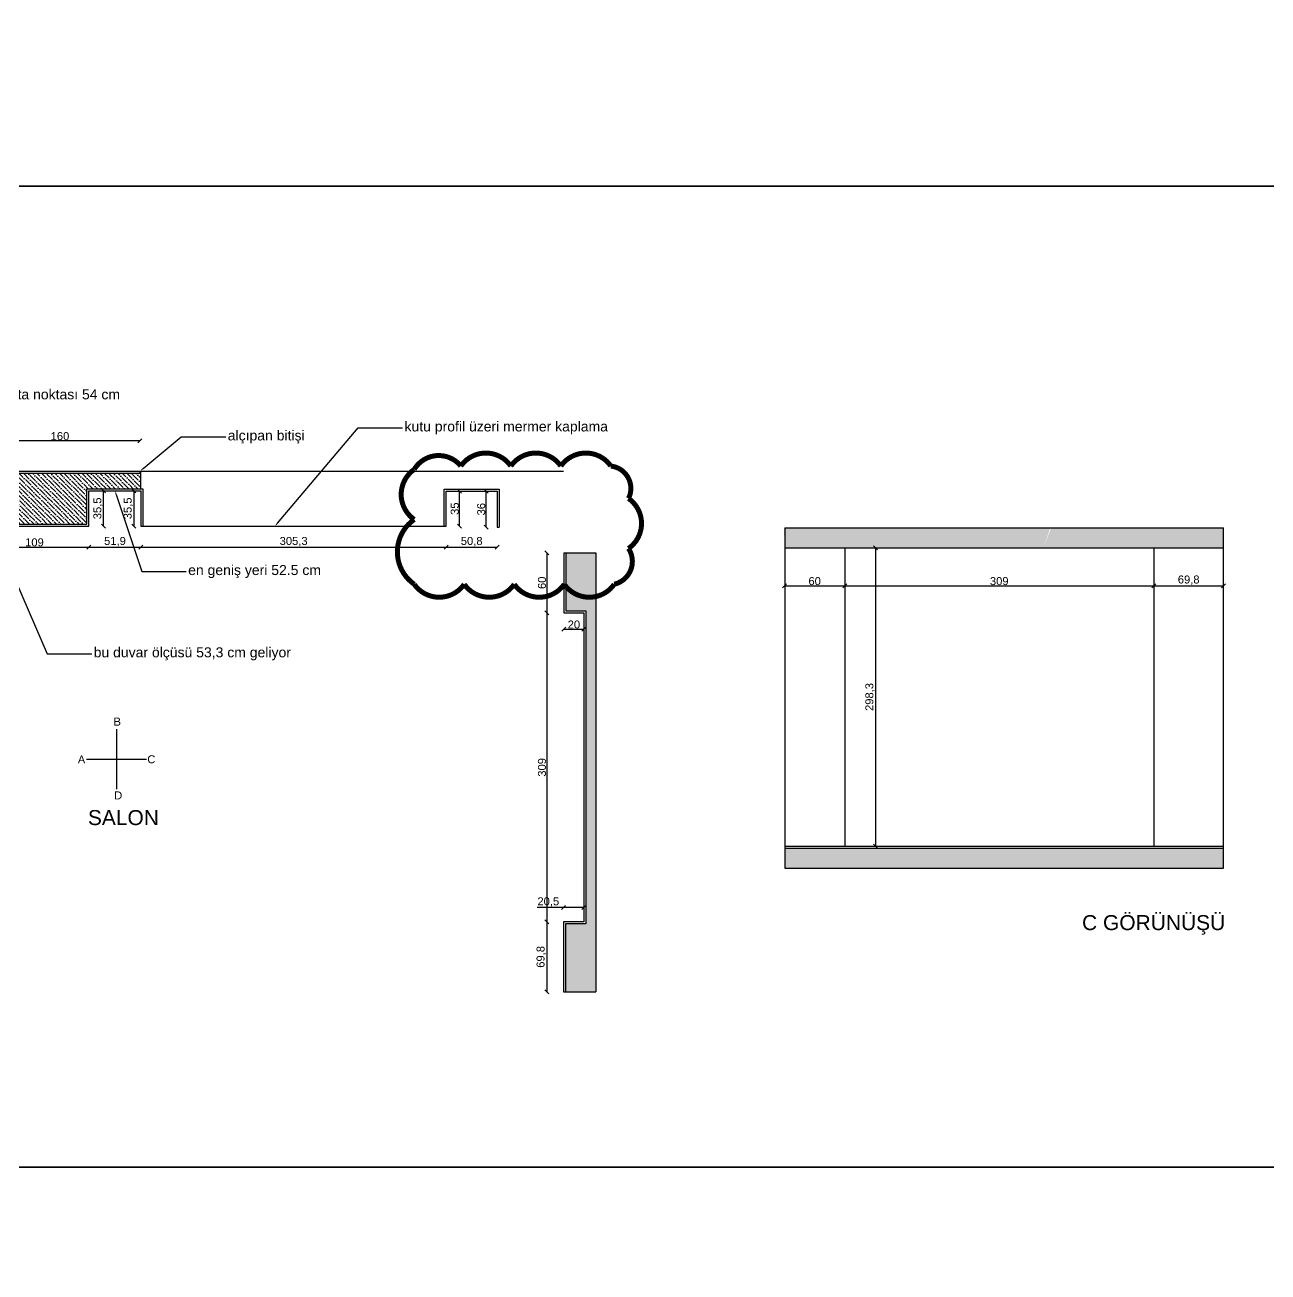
# Model space of a CAD drawing. Header units: millimetres. Extents: x -1860 to 15304, y 307 to 22353.
# Drawn here: x 4335 to 5578, y 16874 to 18120 of the extents above; entities that cross this region are included whole.
import ezdxf
from ezdxf import colors
from ezdxf.entities.mleader import LeaderData, LeaderLine
from ezdxf.math import Vec2, Vec3

# ---------------------------------------------------------------- set-up
doc = ezdxf.new("R2010")
doc.units = ezdxf.units.MM
doc.styles.get("Standard").update_dxf_attribs({"font": 'arial.ttf'})
doc.dimstyles.new('ISO-25', dxfattribs={"dimtxt": 8, "dimasz": 3, "dimexe": 1.25, "dimexo": 0.625, "dimtad": 1, "dimtxsty": 'Standard', "dimblk": 'OBLIQUE', "dimcen": 2.5, "dimse1": 1, "dimse2": 1, "dimadec": 0, "dimazin": 0, "dimtfac": 1, "dimtmove": 0, "dimatfit": 3, "dimldrblk": 'OBLIQUE', "dimfxl": 1, "dimarcsym": 0})

# ---------------------------------------------------------------- blocks, each defined once
blk = doc.blocks.new('_Oblique')
at = {"color": 0, "linetype": 'ByBlock', "lineweight": -2}
blk.add_line((-0.5, -0.5), (0.5, 0.5), dxfattribs=at)
blk = doc.blocks.new('*D40')
at = {"color": 1, "lineweight": -2, "transparency": 16777216}
blk.add_line((17952.9, 8002.2), (17952.9, 7703.9), dxfattribs=at)
at = {"layer": 'Defpoints', "color": 0, "transparency": 16777216}
for p in [(17922.1, 8002.2), (17922.1, 7703.9), (17952.9, 7703.9)]:
    blk.add_point(p, dxfattribs=at)
at = {"color": 1, "lineweight": -2, "transparency": 16777216, "xscale": 4, "yscale": 4, "zscale": 4}
for p, rotation in [((17952.9, 8002.2), 90), ((17952.9, 7703.9), 270)]:
    blk.add_blockref('_Oblique', p, dxfattribs=dict(at, rotation=rotation))
at = {"color": 1, "transparency": 16777216, "insert": (17947.5, 7853.1), "char_height": 8, "attachment_point": 5, "rotation": 90}
blk.add_mtext('298,3', dxfattribs=at)
blk = doc.blocks.new('*D41')
at = {"color": 1, "lineweight": -2, "transparency": 16777216}
blk.add_line((17862.1, 7964.2), (17922.1, 7964.2), dxfattribs=at)
at = {"layer": 'Defpoints', "color": 0, "transparency": 16777216}
for p in [(17862.1, 8003), (17922.1, 8002.2), (17922.1, 7964.2)]:
    blk.add_point(p, dxfattribs=at)
at = {"color": 1, "lineweight": -2, "transparency": 16777216, "xscale": 4, "yscale": 4, "zscale": 4, "rotation": 180}
blk.add_blockref('_Oblique', (17862.1, 7964.2), dxfattribs=at)
at = {"color": 1, "lineweight": -2, "transparency": 16777216, "xscale": 4, "yscale": 4, "zscale": 4}
blk.add_blockref('_Oblique', (17922.1, 7964.2), dxfattribs=at)
at = {"color": 1, "transparency": 16777216, "insert": (17892.1, 7968.9), "char_height": 8, "attachment_point": 5}
blk.add_mtext('60', dxfattribs=at)
blk = doc.blocks.new('*D42')
at = {"color": 1, "lineweight": -2, "transparency": 16777216}
blk.add_line((17922.1, 7964.2), (18231.1, 7964.2), dxfattribs=at)
at = {"layer": 'Defpoints', "color": 0, "transparency": 16777216}
for p in [(17922.1, 8001.4), (18231.1, 7998.8), (18231.1, 7964.2)]:
    blk.add_point(p, dxfattribs=at)
at = {"color": 1, "lineweight": -2, "transparency": 16777216, "xscale": 4, "yscale": 4, "zscale": 4, "rotation": 180}
blk.add_blockref('_Oblique', (17922.1, 7964.2), dxfattribs=at)
at = {"color": 1, "lineweight": -2, "transparency": 16777216, "xscale": 4, "yscale": 4, "zscale": 4}
blk.add_blockref('_Oblique', (18231.1, 7964.2), dxfattribs=at)
at = {"color": 1, "transparency": 16777216, "insert": (18076.6, 7968.9), "char_height": 8, "attachment_point": 5}
blk.add_mtext('309', dxfattribs=at)
blk = doc.blocks.new('*D43')
at = {"color": 1, "lineweight": -2, "transparency": 16777216}
blk.add_line((18231.1, 7964.3), (18300.9, 7964.3), dxfattribs=at)
at = {"layer": 'Defpoints', "color": 0, "transparency": 16777216}
for p in [(18231.1, 7998.8), (18300.9, 7986.2), (18300.9, 7964.3)]:
    blk.add_point(p, dxfattribs=at)
at = {"color": 1, "lineweight": -2, "transparency": 16777216, "xscale": 4, "yscale": 4, "zscale": 4, "rotation": 180}
blk.add_blockref('_Oblique', (18231.1, 7964.3), dxfattribs=at)
at = {"color": 1, "lineweight": -2, "transparency": 16777216, "xscale": 4, "yscale": 4, "zscale": 4}
blk.add_blockref('_Oblique', (18300.9, 7964.3), dxfattribs=at)
at = {"color": 1, "transparency": 16777216, "insert": (18266, 7969.8), "char_height": 8, "attachment_point": 5}
blk.add_mtext('69,8', dxfattribs=at)
blk = doc.blocks.new('*D74')
at = {"color": 1, "lineweight": -2, "transparency": 16777216}
blk.add_line((7699.2, 10343.4), (7539.2, 10343.4), dxfattribs=at)
at = {"layer": 'Defpoints', "color": 0, "transparency": 16777216}
for p in [(7539.2, 10343.4), (7539.2, 10309.3), (7699.2, 10309.3)]:
    blk.add_point(p, dxfattribs=at)
at = {"color": 1, "lineweight": -2, "transparency": 16777216, "xscale": 4, "yscale": 4, "zscale": 4, "rotation": 180}
blk.add_blockref('_Oblique', (7539.2, 10343.4), dxfattribs=at)
at = {"color": 1, "lineweight": -2, "transparency": 16777216, "xscale": 4, "yscale": 4, "zscale": 4}
blk.add_blockref('_Oblique', (7699.2, 10343.4), dxfattribs=at)
at = {"color": 1, "transparency": 16777216, "insert": (7619.2, 10348.1), "char_height": 8, "attachment_point": 5}
blk.add_mtext('160', dxfattribs=at)
blk = doc.blocks.new('*D75')
at = {"color": 1, "lineweight": -2, "transparency": 16777216}
blk.add_line((7539.2, 10237.2), (7648.2, 10237.2), dxfattribs=at)
at = {"layer": 'Defpoints', "color": 0, "transparency": 16777216}
for p in [(7539.2, 10283.8), (7648.2, 10283.8), (7648.2, 10237.2)]:
    blk.add_point(p, dxfattribs=at)
at = {"color": 1, "lineweight": -2, "transparency": 16777216, "xscale": 4, "yscale": 4, "zscale": 4, "rotation": 180}
blk.add_blockref('_Oblique', (7539.2, 10237.2), dxfattribs=at)
at = {"color": 1, "lineweight": -2, "transparency": 16777216, "xscale": 4, "yscale": 4, "zscale": 4}
blk.add_blockref('_Oblique', (7648.2, 10237.2), dxfattribs=at)
at = {"color": 1, "transparency": 16777216, "insert": (7593.7, 10241.9), "char_height": 8, "attachment_point": 5}
blk.add_mtext('109', dxfattribs=at)
blk = doc.blocks.new('*D98')
at = {"color": 1, "lineweight": -2, "transparency": 16777216}
blk.add_line((7662.7, 10258.1), (7662.7, 10293.6), dxfattribs=at)
at = {"layer": 'Defpoints', "color": 0, "transparency": 16777216}
for p in [(7648.2, 10293.6), (7662.7, 10293.6), (7648.2, 10258.1)]:
    blk.add_point(p, dxfattribs=at)
at = {"color": 1, "lineweight": -2, "transparency": 16777216, "xscale": 4, "yscale": 4, "zscale": 4}
for p, rotation in [((7662.7, 10293.6), 90), ((7662.7, 10258.1), 270)]:
    blk.add_blockref('_Oblique', p, dxfattribs=dict(at, rotation=rotation))
at = {"color": 1, "transparency": 16777216, "insert": (7657.3, 10275.9), "char_height": 8, "attachment_point": 5, "rotation": 90}
blk.add_mtext('35,5', dxfattribs=at)
blk = doc.blocks.new('*D76')
at = {"color": 1, "lineweight": -2, "transparency": 16777216}
blk.add_line((7648.2, 10237.2), (7700.1, 10237.2), dxfattribs=at)
at = {"layer": 'Defpoints', "color": 0, "transparency": 16777216}
for p in [(7648.2, 10265.7), (7700.1, 10265.7), (7700.1, 10237.2)]:
    blk.add_point(p, dxfattribs=at)
at = {"color": 1, "lineweight": -2, "transparency": 16777216, "xscale": 4, "yscale": 4, "zscale": 4, "rotation": 180}
blk.add_blockref('_Oblique', (7648.2, 10237.2), dxfattribs=at)
at = {"color": 1, "lineweight": -2, "transparency": 16777216, "xscale": 4, "yscale": 4, "zscale": 4}
blk.add_blockref('_Oblique', (7700.1, 10237.2), dxfattribs=at)
at = {"color": 1, "transparency": 16777216, "insert": (7674.2, 10242.6), "char_height": 8, "attachment_point": 5}
blk.add_mtext('51,9', dxfattribs=at)
blk = doc.blocks.new('*D99')
at = {"color": 1, "lineweight": -2, "transparency": 16777216}
blk.add_line((7693, 10293.6), (7693, 10258.1), dxfattribs=at)
at = {"layer": 'Defpoints', "color": 0, "transparency": 16777216}
for p in [(7700.1, 10293.6), (7693, 10258.1), (7700.1, 10258.1)]:
    blk.add_point(p, dxfattribs=at)
at = {"color": 1, "lineweight": -2, "transparency": 16777216, "xscale": 4, "yscale": 4, "zscale": 4}
for p, rotation in [((7693, 10293.6), 90), ((7693, 10258.1), 270)]:
    blk.add_blockref('_Oblique', p, dxfattribs=dict(at, rotation=rotation))
at = {"color": 1, "transparency": 16777216, "insert": (7687.6, 10275.9), "char_height": 8, "attachment_point": 5, "rotation": 90}
blk.add_mtext('35,5', dxfattribs=at)
blk = doc.blocks.new('*D77')
at = {"color": 1, "lineweight": -2, "transparency": 16777216}
blk.add_line((7700.1, 10237.2), (8005.4, 10237.2), dxfattribs=at)
at = {"layer": 'Defpoints', "color": 0, "transparency": 16777216}
for p in [(7700.1, 10283.8), (8005.4, 10283.8), (8005.4, 10237.2)]:
    blk.add_point(p, dxfattribs=at)
at = {"color": 1, "lineweight": -2, "transparency": 16777216, "xscale": 4, "yscale": 4, "zscale": 4, "rotation": 180}
blk.add_blockref('_Oblique', (7700.1, 10237.2), dxfattribs=at)
at = {"color": 1, "lineweight": -2, "transparency": 16777216, "xscale": 4, "yscale": 4, "zscale": 4}
blk.add_blockref('_Oblique', (8005.4, 10237.2), dxfattribs=at)
at = {"color": 1, "transparency": 16777216, "insert": (7852.8, 10242.6), "char_height": 8, "attachment_point": 5}
blk.add_mtext('305,3', dxfattribs=at)
blk = doc.blocks.new('*D78')
at = {"color": 1, "lineweight": -2, "transparency": 16777216}
blk.add_line((8005.4, 10237.2), (8056.2, 10237.2), dxfattribs=at)
at = {"layer": 'Defpoints', "color": 0, "transparency": 16777216}
for p in [(8005.4, 10283.8), (8056.2, 10282.8), (8056.2, 10237.2)]:
    blk.add_point(p, dxfattribs=at)
at = {"color": 1, "lineweight": -2, "transparency": 16777216, "xscale": 4, "yscale": 4, "zscale": 4, "rotation": 180}
blk.add_blockref('_Oblique', (8005.4, 10237.2), dxfattribs=at)
at = {"color": 1, "lineweight": -2, "transparency": 16777216, "xscale": 4, "yscale": 4, "zscale": 4}
blk.add_blockref('_Oblique', (8056.2, 10237.2), dxfattribs=at)
at = {"color": 1, "transparency": 16777216, "insert": (8030.8, 10242.6), "char_height": 8, "attachment_point": 5}
blk.add_mtext('50,8', dxfattribs=at)
blk = doc.blocks.new('*D100')
at = {"color": 1, "lineweight": -2, "transparency": 16777216}
blk.add_line((8018.6, 10258.1), (8018.6, 10293.1), dxfattribs=at)
at = {"layer": 'Defpoints', "color": 0, "transparency": 16777216}
for p in [(8005.4, 10293.1), (8018.6, 10293.1), (8005.4, 10258.1)]:
    blk.add_point(p, dxfattribs=at)
at = {"color": 1, "lineweight": -2, "transparency": 16777216, "xscale": 4, "yscale": 4, "zscale": 4}
for p, rotation in [((8018.6, 10293.1), 90), ((8018.6, 10258.1), 270)]:
    blk.add_blockref('_Oblique', p, dxfattribs=dict(at, rotation=rotation))
at = {"color": 1, "transparency": 16777216, "insert": (8013.9, 10275.6), "char_height": 8, "attachment_point": 5, "rotation": 90}
blk.add_mtext('35', dxfattribs=at)
blk = doc.blocks.new('*D101')
at = {"color": 1, "lineweight": -2, "transparency": 16777216}
blk.add_line((8045.2, 10257.1), (8045.2, 10293.1), dxfattribs=at)
at = {"layer": 'Defpoints', "color": 0, "transparency": 16777216}
for p in [(8045.2, 10293.1), (8056.2, 10293.1), (8056.2, 10257.1)]:
    blk.add_point(p, dxfattribs=at)
at = {"color": 1, "lineweight": -2, "transparency": 16777216, "xscale": 4, "yscale": 4, "zscale": 4}
for p, rotation in [((8045.2, 10293.1), 90), ((8045.2, 10257.1), 270)]:
    blk.add_blockref('_Oblique', p, dxfattribs=dict(at, rotation=rotation))
at = {"color": 1, "transparency": 16777216, "insert": (8040.4, 10275.1), "char_height": 8, "attachment_point": 5, "rotation": 90}
blk.add_mtext('36', dxfattribs=at)
blk = doc.blocks.new('*D82')
at = {"color": 1, "lineweight": -2, "transparency": 16777216}
blk.add_line((8105.8, 10231.5), (8105.8, 10171.5), dxfattribs=at)
at = {"layer": 'Defpoints', "color": 0, "transparency": 16777216}
for p in [(8123, 10231.5), (8105.8, 10171.5), (8123, 10171.5)]:
    blk.add_point(p, dxfattribs=at)
at = {"color": 1, "lineweight": -2, "transparency": 16777216, "xscale": 4, "yscale": 4, "zscale": 4}
for p, rotation in [((8105.8, 10231.5), 90), ((8105.8, 10171.5), 270)]:
    blk.add_blockref('_Oblique', p, dxfattribs=dict(at, rotation=rotation))
at = {"color": 1, "transparency": 16777216, "insert": (8101.1, 10201.5), "char_height": 8, "attachment_point": 5, "rotation": 90}
blk.add_mtext('60', dxfattribs=at)
blk = doc.blocks.new('*D83')
at = {"color": 1, "lineweight": -2, "transparency": 16777216}
blk.add_line((8105.8, 10171.5), (8105.8, 9862.5), dxfattribs=at)
at = {"layer": 'Defpoints', "color": 0, "transparency": 16777216}
for p in [(8123, 10171.5), (8105.8, 9862.5), (8122.5, 9862.5)]:
    blk.add_point(p, dxfattribs=at)
at = {"color": 1, "lineweight": -2, "transparency": 16777216, "xscale": 4, "yscale": 4, "zscale": 4}
for p, rotation in [((8105.8, 10171.5), 90), ((8105.8, 9862.5), 270)]:
    blk.add_blockref('_Oblique', p, dxfattribs=dict(at, rotation=rotation))
at = {"color": 1, "transparency": 16777216, "insert": (8101.1, 10017), "char_height": 8, "attachment_point": 5, "rotation": 90}
blk.add_mtext('309', dxfattribs=at)
blk = doc.blocks.new('*D84')
at = {"color": 1, "lineweight": -2, "transparency": 16777216}
blk.add_line((8105.8, 9862.5), (8105.8, 9792.7), dxfattribs=at)
at = {"layer": 'Defpoints', "color": 0, "transparency": 16777216}
for p in [(8122.5, 9862.5), (8105.8, 9792.7), (8122.5, 9792.7)]:
    blk.add_point(p, dxfattribs=at)
at = {"color": 1, "lineweight": -2, "transparency": 16777216, "xscale": 4, "yscale": 4, "zscale": 4}
for p, rotation in [((8105.8, 9862.5), 90), ((8105.8, 9792.7), 270)]:
    blk.add_blockref('_Oblique', p, dxfattribs=dict(at, rotation=rotation))
at = {"color": 1, "transparency": 16777216, "insert": (8100.4, 9827.6), "char_height": 8, "attachment_point": 5, "rotation": 90}
blk.add_mtext('69,8', dxfattribs=at)
blk = doc.blocks.new('*D87')
at = {"color": 1, "lineweight": -2, "transparency": 16777216}
blk.add_line((8123, 10155.1), (8143, 10155.1), dxfattribs=at)
at = {"layer": 'Defpoints', "color": 0, "transparency": 16777216}
for p in [(8123, 10171.5), (8143, 10171.5), (8143, 10155.1)]:
    blk.add_point(p, dxfattribs=at)
at = {"color": 1, "lineweight": -2, "transparency": 16777216, "xscale": 4, "yscale": 4, "zscale": 4, "rotation": 180}
blk.add_blockref('_Oblique', (8123, 10155.1), dxfattribs=at)
at = {"color": 1, "lineweight": -2, "transparency": 16777216, "xscale": 4, "yscale": 4, "zscale": 4}
blk.add_blockref('_Oblique', (8143, 10155.1), dxfattribs=at)
at = {"color": 1, "transparency": 16777216, "insert": (8133, 10159.8), "char_height": 8, "attachment_point": 5}
blk.add_mtext('20', dxfattribs=at)
blk = doc.blocks.new('*D88')
at = {"color": 1, "lineweight": -2, "transparency": 16777216}
for p, q in [((8122.5, 9877), (8096.3, 9877)), ((8143, 9877), (8122.5, 9877))]:
    blk.add_line(p, q, dxfattribs=at)
at = {"layer": 'Defpoints', "color": 0, "transparency": 16777216}
for p in [(8122.5, 9877), (8122.5, 9862.5), (8143, 9862.5)]:
    blk.add_point(p, dxfattribs=at)
at = {"color": 1, "lineweight": -2, "transparency": 16777216, "xscale": 4, "yscale": 4, "zscale": 4, "rotation": 180}
blk.add_blockref('_Oblique', (8122.5, 9877), dxfattribs=at)
at = {"color": 1, "lineweight": -2, "transparency": 16777216, "xscale": 4, "yscale": 4, "zscale": 4}
blk.add_blockref('_Oblique', (8143, 9877), dxfattribs=at)
at = {"color": 1, "transparency": 16777216, "insert": (8107.4, 9882.4), "char_height": 8, "attachment_point": 5}
blk.add_mtext('20,5', dxfattribs=at)
blk = doc.blocks.new('C Görünüşü')
at = {"true_color": 0x636466, "transparency": 33554687}
h = blk.add_hatch(dxfattribs=at)
h.set_pattern_fill('ANSI36', color=251, angle=270)
h.set_pattern_definition([(315, (10654.589, 2231.2386), (6.1739261, -1.683798), [7.9375, -1.5875, 0, -1.5875])])
h.paths.add_polyline_path([(18127.69, 8022.233), (17861.266, 8022.233), (17862.106, 8002.233), (18120.747, 8002.233)])
h.paths.add_polyline_path([(18300.906, 8022.233), (18128.53, 8022.233), (18120.747, 8002.233), (18300.906, 8002.233)])
h.paths.add_polyline_path([(18300.906, 7701.933), (17862.106, 7701.933), (17862.106, 7681.933), (18300.906, 7681.933)])
for p, q in [((17862.106, 8022.233), (17862.106, 7681.933)), ((17862.106, 8022.233), (18300.906, 8022.233)), ((18300.906, 7681.933), (18300.906, 8022.233)), ((17862.106, 8002.233), (18300.906, 8002.233)), ((17922.106, 8002.233), (17922.106, 7703.933)), ((18231.106, 8002.233), (18231.106, 7703.933)), ((17862.106, 7703.933), (18300.906, 7703.933)), ((17862.106, 7701.933), (18300.906, 7701.933)), ((17862.106, 7681.933), (18300.906, 7681.933))]:
    blk.add_line(p, q)
at = {"color": 1, "insert": (18159.391, 7635.067), "char_height": 15, "width": 172.09561, "attachment_point": 1}
blk.add_mtext('C GÖRÜNÜŞÜ', dxfattribs=at)
dim = blk.add_linear_dim(base=(17952.925, 7703.933), p1=(17922.106, 8002.233), p2=(17922.106, 7703.933), angle=90, dimstyle='ISO-25')
dim.commit()
dim.dimension.update_dxf_attribs({"geometry": '*D40', "text_midpoint": (17947.492, 7853.083)})
dim = blk.add_linear_dim(base=(17922.106, 7964.19), p1=(17862.106, 8003.024), p2=(17922.106, 8002.224), dimstyle='ISO-25')
dim.commit()
dim.dimension.update_dxf_attribs({"geometry": '*D41', "text_midpoint": (17892.106, 7968.9)})
for base, p1, p2, picture, middle in [((18231.106, 7964.213), (17922.106, 8001.433), (18231.106, 7998.831), '*D42', (18076.606, 7968.925)), ((18300.906, 7964.326), (18231.106, 7998.831), (18300.906, 7986.236), '*D43', (18266.006, 7969.759))]:
    dim = blk.add_linear_dim(base=base, p1=p1, p2=p2, dimstyle='ISO-25', override={"dimtmove": 1})
    dim.commit()
    dim.dimension.update_dxf_attribs({"geometry": picture, "text_midpoint": middle})
blk = doc.blocks.new('salon')
at = {"true_color": 0x636466, "transparency": 33554687}
h = blk.add_hatch(dxfattribs=at)
h.set_pattern_fill('ANSI36', color=251, angle=270)
h.set_pattern_definition([(315, (-85.1208, 4853.13), (6.1739261, -1.683798), [7.9375, -1.5875, 0, -1.5875])])
h.paths.add_polyline_path([(7646.213, 10295.605), (7699.551, 10295.605), (7699.551, 10311.105), (7541.213, 10311.105), (7541.213, 10280.994), (7550.272, 10260.105), (7646.213, 10260.105)])
h.paths.add_polyline_path([(7541.213, 10280.994), (7541.213, 10260.105), (7550.272, 10260.105)], flags=17)
h = blk.add_hatch(dxfattribs=at)
h.set_pattern_fill('ANSI36', color=251, angle=270)
h.set_pattern_definition([(315, (-44.2658, 1990.87), (6.1739261, -1.683798), [7.9375, -1.5875, 0, -1.5875])])
h.paths.add_polyline_path([(8154.985, 10231.541), (8124.985, 10231.541), (8124.985, 10197.948, 0.27971623), (8154.985, 10187.802)])
h.paths.add_polyline_path([(8154.985, 10187.802, -0.27971623), (8124.985, 10197.948), (8124.985, 10173.541), (8144.985, 10173.541), (8144.985, 9860.541), (8124.485, 9860.541), (8124.485, 9792.741), (8154.985, 9792.741)])
for p, q in [((7539.213, 10313.105), (7699.213, 10313.105)), ((7541.213, 10311.105), (7699.213, 10311.105)), ((7699.213, 10313.105), (7699.213, 10311.105)), ((7699.551, 10313.105), (7699.551, 10295.605)), ((7699.551, 10313.105), (8122.503, 10313.105)), ((7646.213, 10260.105), (7646.213, 10295.605)), ((7646.213, 10295.605), (7702.113, 10295.605)), ((7648.213, 10258.105), (7648.213, 10293.605)), ((7648.213, 10293.605), (7700.113, 10293.605)), ((7700.113, 10293.605), (7700.113, 10258.105)), ((7702.113, 10295.605), (7702.113, 10258.105)), ((8003.413, 10258.105), (8003.413, 10295.105)), ((8003.413, 10295.105), (8058.213, 10295.105)), ((8005.413, 10258.105), (8005.413, 10293.105)), ((8005.413, 10293.105), (8056.213, 10293.105)), ((8056.213, 10293.105), (8056.213, 10257.105)), ((8058.213, 10295.105), (8058.213, 10257.105)), ((7541.213, 10260.105), (7646.213, 10260.105)), ((7539.213, 10258.105), (7648.213, 10258.105)), ((7700.113, 10258.105), (8005.413, 10258.105)), ((8056.213, 10257.105), (8058.213, 10257.105)), ((8122.985, 10231.541), (8122.985, 10171.541)), ((8122.985, 10231.541), (8154.985, 10231.541)), ((8124.985, 10231.541), (8124.985, 10173.541)), ((8154.985, 10231.541), (8154.985, 9792.741)), ((8124.985, 10173.541), (8144.985, 10173.541)), ((8144.985, 10173.541), (8144.985, 9860.541)), ((8122.985, 10171.541), (8142.985, 10171.541)), ((8142.985, 10171.541), (8142.985, 9862.541)), ((7675.862, 10055.352), (7675.862, 9995.352)), ((7645.862, 10025.352), (7705.862, 10025.352)), ((8142.985, 9862.541), (8122.485, 9862.541)), ((8122.485, 9862.541), (8122.485, 9792.741)), ((8144.985, 9860.541), (8124.485, 9860.541)), ((8124.485, 9860.541), (8124.485, 9792.741)), ((8122.485, 9792.741), (8154.985, 9792.741))]:
    blk.add_line(p, q)
at = {"const_width": 5}
blk.add_lwpolyline([(7973.344, 10200.085, 0.52056705), (8023.344, 10200.085, 0.52056705), (8073.344, 10200.085, 0.52056705), (8123.344, 10200.085, 0.52056705), (8173.344, 10200.085, 0.52056705), (8187.591, 10235.837, 0.52056705), (8187.591, 10285.837, 0.52056705), (8169.965, 10318.211, 0.52056705), (8119.965, 10318.211, 0.52056705), (8069.965, 10318.211, 0.52056705), (8019.965, 10318.211, 0.52056705), (7973.344, 10314.832, 0.52056705), (7973.344, 10264.832, 0.52056705)], format="xyb", close=True, dxfattribs=at)
at = {"color": 1, "attachment_point": 1}
for s, insert, char_height, width in [('B', (7672.75, 10066.763), 8, 7.00485), ('A', (7637.04, 10028.903), 8, 7.00485), ('C', (7706.523, 10029.118), 8, 7.00485), ('D', (7673.395, 9992.978), 8, 7.00485), ('SALON', (7647.109, 9974.346), 15, 172.09561)]:
    blk.add_mtext(s, dxfattribs=dict(at, insert=insert, char_height=char_height, width=width))
for base, p1, p2, picture, middle in [((7539.213, 10343.415), (7699.213, 10309.295), (7539.213, 10309.295), '*D74', (7619.213, 10348.125)), ((7648.213, 10237.2), (7539.213, 10283.817), (7648.213, 10283.817), '*D75', (7593.713, 10241.909)), ((8005.413, 10237.2), (7700.113, 10283.817), (8005.413, 10283.817), '*D77', (7852.763, 10242.633)), ((7700.113, 10237.2), (7648.213, 10265.716), (7700.113, 10265.716), '*D76', (7674.163, 10242.633)), ((8142.985, 10155.135), (8122.985, 10171.541), (8142.985, 10171.541), '*D87', (8132.985, 10159.845)), ((8122.485, 9876.953), (8142.985, 9862.541), (8122.485, 9862.541), '*D88', (8107.372, 9882.386))]:
    dim = blk.add_linear_dim(base=base, p1=p1, p2=p2, dimstyle='ISO-25')
    dim.commit()
    dim.dimension.update_dxf_attribs({"geometry": picture, "text_midpoint": middle})
for base, p1, p2, picture, middle in [((7662.699, 10293.605), (7648.213, 10258.105), (7648.213, 10293.605), '*D98', (7657.267, 10275.855)), ((7693.026, 10258.105), (7700.113, 10293.605), (7700.113, 10258.105), '*D99', (7687.594, 10275.855)), ((8018.619, 10293.105), (8005.413, 10258.105), (8005.413, 10293.105), '*D100', (8013.906, 10275.605)), ((8045.157, 10293.105), (8056.213, 10257.105), (8056.213, 10293.105), '*D101', (8040.445, 10275.105)), ((8105.784, 10171.541), (8122.985, 10231.541), (8122.985, 10171.541), '*D82', (8101.075, 10201.541))]:
    dim = blk.add_linear_dim(base=base, p1=p1, p2=p2, angle=90, dimstyle='ISO-25')
    dim.commit()
    dim.dimension.update_dxf_attribs({"geometry": picture, "text_midpoint": middle})
dim = blk.add_linear_dim(base=(8056.213, 10237.2), p1=(8005.413, 10283.817), p2=(8056.213, 10282.817), dimstyle='ISO-25', override={"dimtmove": 1})
dim.commit()
dim.dimension.update_dxf_attribs({"geometry": '*D78', "text_midpoint": (8030.813, 10242.633)})
for base, p1, p2, picture, middle in [((8105.784, 9862.541), (8122.985, 10171.541), (8122.485, 9862.541), '*D83', (8101.072, 10017.041)), ((8105.784, 9792.741), (8122.485, 9862.541), (8122.485, 9792.741), '*D84', (8100.351, 9827.641))]:
    dim = blk.add_linear_dim(base=base, p1=p1, p2=p2, angle=90, dimstyle='ISO-25', override={"dimtmove": 1})
    dim.commit()
    dim.dimension.update_dxf_attribs({"geometry": picture, "text_midpoint": middle})
at = {"color": 6}
ml = blk.add_multileader_mtext('Standard', dxfattribs=at)
ml.set_content('bu takın orta noktası 54 cm ', color=6)
ml.set_leader_properties()
ml.build(insert=Vec2(0, 0))
ml.multileader.update_dxf_attribs({"dogleg_length": 44.448})
ctx = ml.context
ctx.base_point, ctx.char_height, ctx.plane_origin = Vec3(7508.795, 10389.794), 10, Vec3(7420.992, 10269.325)
notes = []
notes.append((ctx, [(0, (1, 1, 0), (7464.347, 10389.794), (1, 0), 44.448, [(0, [(7420.992, 10269.325)], 0, [])])]))
ctx.mtext.insert, ctx.mtext.flow_direction = Vec3(7510.795, 10394.879), 5
ml = blk.add_multileader_mtext('Standard', dxfattribs=at)
ml.set_content('kutu profil üzeri mermer kaplama', color=6)
ml.set_leader_properties()
ml.build(insert=Vec2(0, 0))
ml.multileader.update_dxf_attribs({"dogleg_length": 44.448})
ctx = ml.context
ctx.base_point, ctx.char_height, ctx.plane_origin = Vec3(7961.678, 10356.439), 10, Vec3(7834.106, 10258.105)
notes.append((ctx, [(0, (1, 1, 0), (7917.23, 10356.439), (1, 0), 44.448, [(0, [(7834.106, 10258.105)], 0, [])])]))
ctx.mtext.insert, ctx.mtext.flow_direction = Vec3(7963.678, 10362.827), 5
ml = blk.add_multileader_mtext('Standard', dxfattribs=at)
ml.set_content('alçıpan bitişi', color=6)
ml.set_leader_properties()
ml.build(insert=Vec2(0, 0))
ml.multileader.update_dxf_attribs({"dogleg_length": 44.448})
ctx = ml.context
ctx.base_point, ctx.char_height, ctx.plane_origin = Vec3(7784.953, 10347.456), 10, Vec3(7699.191, 10313.105)
notes.append((ctx, [(0, (1, 1, 0), (7740.505, 10347.456), (1, 0), 44.448, [(0, [(7699.191, 10313.105)], 0, [])])]))
ctx.mtext.insert, ctx.mtext.flow_direction = Vec3(7786.953, 10353.844), 5
ml = blk.add_multileader_mtext('Standard', dxfattribs=at)
ml.set_content('bu duvar ölçüsü 53,3 cm geliyor', color=6)
ml.set_leader_properties()
ml.build(insert=Vec2(0, 0))
ml.multileader.update_dxf_attribs({"dogleg_length": 44.448})
ctx = ml.context
ctx.base_point, ctx.char_height, ctx.plane_origin = Vec3(7650.907, 10130.557), 10, Vec3(7539.213, 10285.605)
notes.append((ctx, [(0, (1, 1, 0), (7606.459, 10130.557), (1, 0), 44.448, [(0, [(7539.213, 10285.605)], 0, [])])]))
ctx.mtext.insert, ctx.mtext.flow_direction = Vec3(7652.907, 10137.027), 5
ml = blk.add_multileader_mtext('Standard', dxfattribs=at)
ml.set_content('en geniş yeri 52.5 cm', color=6)
ml.set_leader_properties()
ml.build(insert=Vec2(0, 0))
ml.multileader.update_dxf_attribs({"dogleg_length": 44.448})
ctx = ml.context
ctx.base_point, ctx.char_height, ctx.plane_origin = Vec3(7745.372, 10212.797), 10, Vec3(7674.163, 10293.605)
notes.append((ctx, [(0, (1, 1, 0), (7700.924, 10212.797), (1, 0), 44.448, [(0, [(7674.163, 10293.605)], 0, [])])]))
ctx.mtext.insert, ctx.mtext.flow_direction = Vec3(7747.372, 10219.267), 5
for ctx, leaders in notes:
    for number, flags, end, landing, length, lines in leaders:
        leader = LeaderData()
        leader.index, (leader.has_last_leader_line, leader.has_dogleg_vector, leader.attachment_direction) = number, flags
        leader.last_leader_point, leader.dogleg_vector, leader.dogleg_length = Vec3(end), Vec3(landing), length
        for number, points, colour, breaks in lines:
            line = LeaderLine()
            line.index, line.vertices, line.color, line.breaks = number, Vec3.list(points), colors.encode_raw_color(colour), breaks
            leader.lines.append(line)
        ctx.leaders.append(leader)

msp = doc.modelspace()

# ---------------------------------------------------------------- linework, layer by layer
for points in [[(3092.17375, 18939.67923), (10114.64183, 18939.67923), (10114.64183, 17959.02968), (3092.17375, 17959.02968)], [(3092.17375, 17959.02968), (10114.64183, 17959.02968), (10114.64183, 16978.38014), (3092.17375, 16978.38014)], [(3092.17375, 16978.38014), (10114.64183, 16978.38014), (10114.64183, 15997.7306), (3092.17375, 15997.7306)]]:
    msp.add_lwpolyline(points, close=True)

# ---------------------------------------------------------------- block references
for name, p in [('salon', (-3249.22175, 7361.07969)), ('C Görünüşü', (-12767.6173, 9595.36188))]:
    msp.add_blockref(name, p)

doc.saveas('drawing.dxf')
